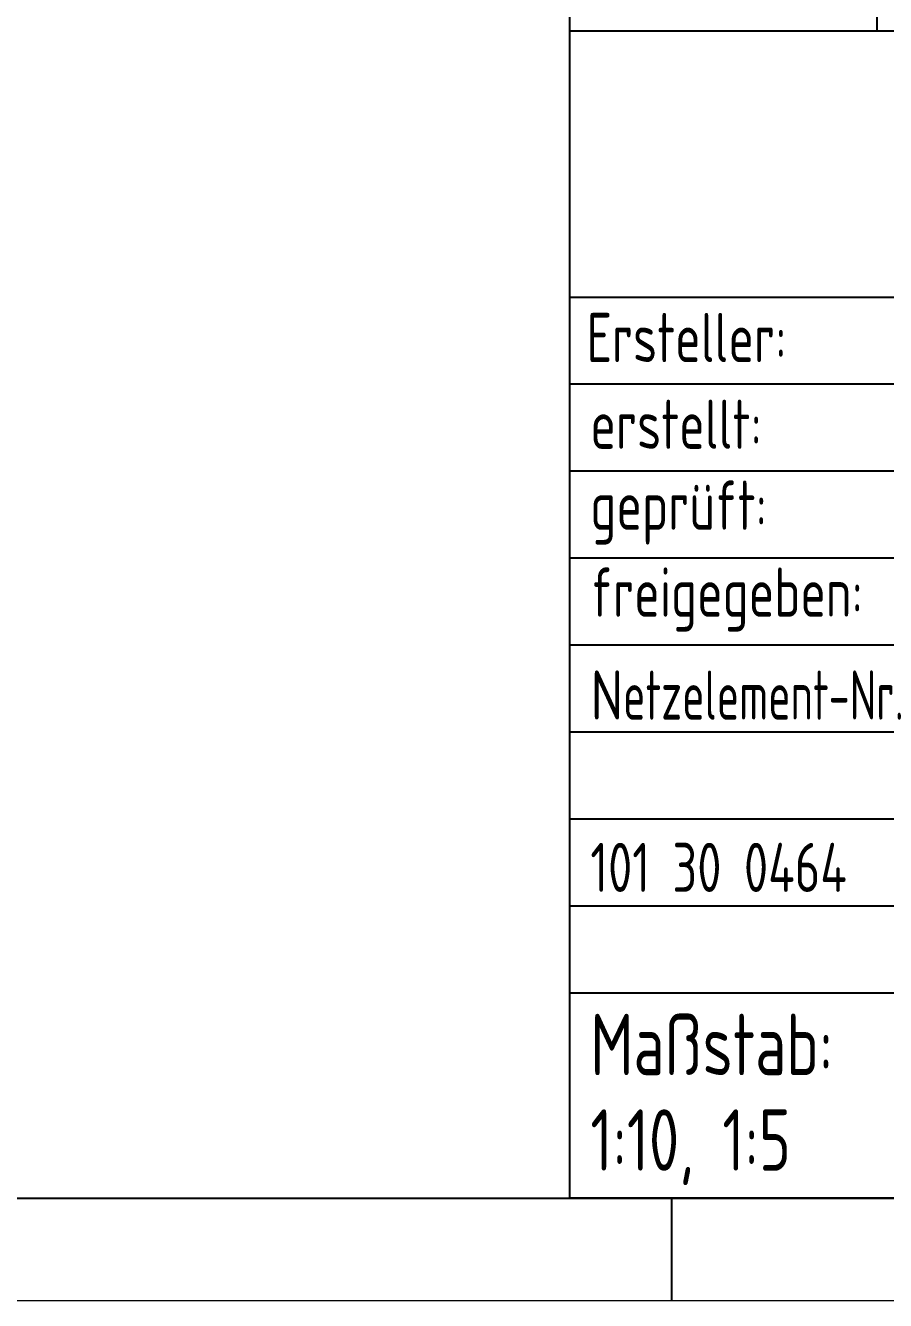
# Model space of a CAD drawing. Header units: millimetres. Extents: x -6273 to 60188, y -6573 to 16187.
# Drawn here: x 34833 to 35253, y 3301 to 3924 of the extents above; entities that cross this region are included whole.
import ezdxf

# ---------------------------------------------------------------- set-up
doc = ezdxf.new("R2010")
doc.units = ezdxf.units.MM
doc.header["$LTSCALE"] = 0.4
for name, color, linetype, lineweight in [('00_Rahmen_Schriftfeld', 7, 'Continuous', 25), ('Text_B', 3, 'Continuous', 25), ('Text_C', 2, 'Continuous', 13)]:
    doc.layers.add(name, color=color, linetype=linetype, lineweight=lineweight)
doc.layers.add('Plankopf', color=255, linetype='Continuous')
doc.styles.get("Standard").update_dxf_attribs({"font": 'isocp.shx', "width": 0.85})

# ---------------------------------------------------------------- blocks, each defined once
blk = doc.blocks.new('Rahmen_A3 o2')
at = {"layer": 'Text_B'}
blk.add_line((-1800, -50), (-1800, 0), dxfattribs=at)
blk.add_lwpolyline([(-3900, 0), (0, 0), (0, 2870), (-3900, 2870)], close=True, dxfattribs=at)
at = {"layer": 'Text_C'}
blk.add_lwpolyline([(50, -50), (50, 2920), (-4150, 2920), (-4150, -50)], close=True, dxfattribs=at)

msp = doc.modelspace()

# ---------------------------------------------------------------- linework, layer by layer
at = {"layer": '00_Rahmen_Schriftfeld', "color": 7}
msp.add_line((36948.37, 3350.7), (35098.37, 3350.7), dxfattribs=at)
at = {"layer": 'Plankopf', "color": 254}
for p, q in [((35098.54, 3350.77), (35098.54, 4430.77)), ((35248.54, 3920.77), (35248.54, 4130.77)), ((36948.54, 3920.77), (35098.54, 3920.77)), ((35098.54, 3790.77), (36948.54, 3790.77)), ((35818.54, 3748.27), (35098.54, 3748.27)), ((35818.54, 3705.77), (35098.54, 3705.77)), ((35818.54, 3663.27), (35098.54, 3663.27)), ((36948.54, 3620.77), (35098.54, 3620.77)), ((36021.04, 3578.27), (35098.54, 3578.27)), ((36021.04, 3535.77), (35098.54, 3535.77)), ((36021.04, 3493.27), (35098.54, 3493.27)), ((36948.54, 3450.77), (35098.54, 3450.77)), ((35098.37, 3350.7), (36948.37, 3350.7))]:
    msp.add_line(p, q, dxfattribs=at)

# ---------------------------------------------------------------- block references
msp.add_blockref('Rahmen_A3 o2', (36948.37, 3350.7))

# ---------------------------------------------------------------- texts
at = {"layer": '00_Rahmen_Schriftfeld', "color": 7, "attachment_point": 1}
for s, insert, char_height, width in [('{\\W0.8;Ersteller:}', (35106.71, 3783.09), 24, 138.4862), ('{\\W0.8;erstellt:}', (35108.54, 3740.72), 24, 138.4862), ('{\\W0.8;geprüft:}', (35108.54, 3701.2), 24, 138.4862), ('{\\W0.8;freigegeben:}', (35108.54, 3658.7), 24, 138.4862), ('N{\\W0.7;etzelement-Nr.}', (35108.73, 3608.42), 24, 138.4862), ('{\\W0.8;\\C255;101 30 0464}', (35108.54, 3524.26), 24, 198.2325), ('{\\W0.8;Maßstab:}', (35108.54, 3440.77), 30, 198.2325), ('{\\W0.8;1:10, 1:5}', (35108.54, 3394.08), 30, 198.2325)]:
    msp.add_mtext(s, dxfattribs=dict(at, insert=insert, char_height=char_height, width=width))

doc.saveas('drawing.dxf')
